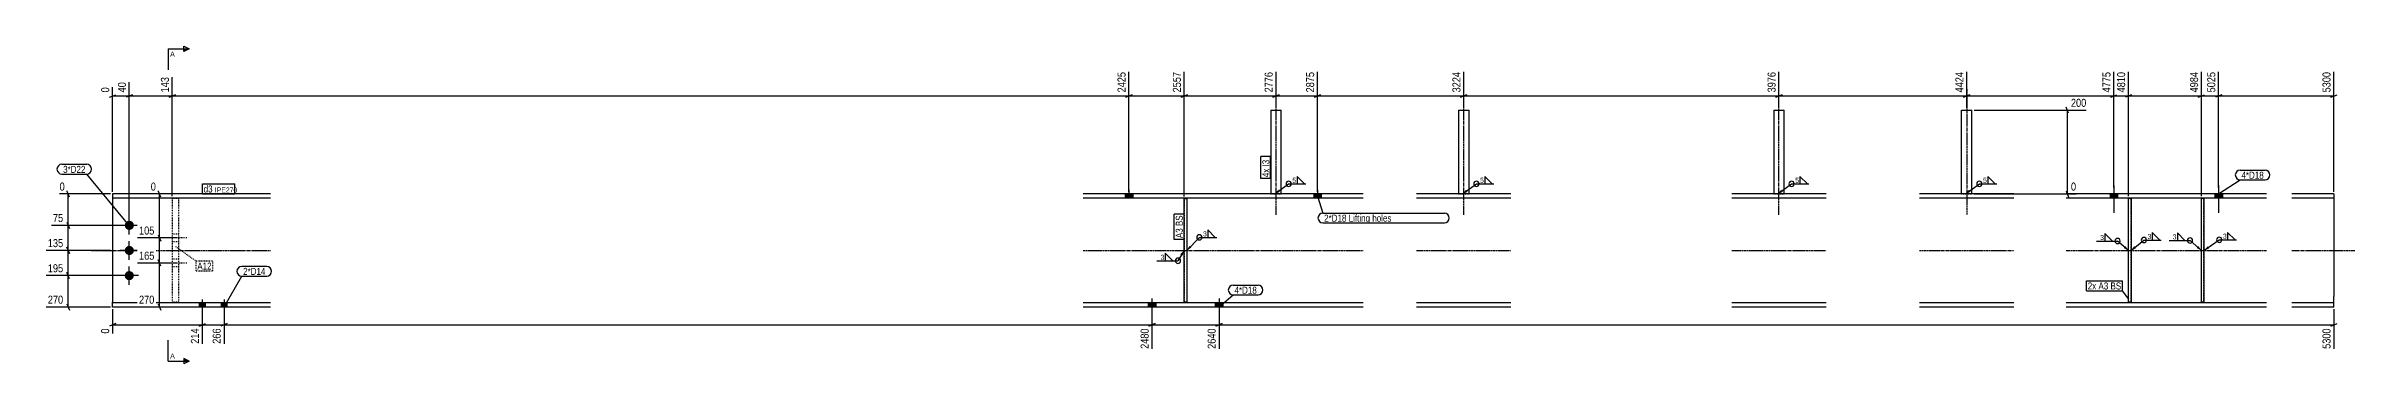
# Model space of a CAD drawing. Header units: millimetres. Extents: x 12 to 34442, y 10 to 1878.
# Drawn here: x 12 to 5520, y 12 to 771 of the extents above; entities that cross this region are included whole.
import ezdxf

# ---------------------------------------------------------------- set-up
doc = ezdxf.new("R2010")
doc.units = ezdxf.units.MM
doc.linetypes.add('DXK_LINE_DOT2', pattern=[3.9198, 1.9599, -1.9599])
doc.linetypes.add('DXK_LINE_DOT3', pattern=[5.9187, 2.979, -0.9799, 0.9799, -0.9799])
for name, color, linetype in [('MÅLSÆTNING', 7, 'Continuous'), ('STÅL', 7, 'Continuous'), ('TEKST', 7, 'Continuous')]:
    doc.layers.add(name, color=color, linetype=linetype)
doc.styles.add('Arial', font='ARIAL.TTF', dxfattribs={"height": 0.2})
doc.styles.add('Arial Narrow', font='ARIALN.TTF', dxfattribs={"height": 0.2})

msp = doc.modelspace()

# ---------------------------------------------------------------- hatches: boundary and pattern name
at = {"layer": 'STÅL', "linetype": 'Continuous'}
for points in [[(2586, 407.5), (2604, 407.5), (2604, 417.7), (2586, 417.7)], [(3036, 407.5), (3054, 407.5), (3054, 417.7), (3036, 417.7)], [(4936, 407.5), (4954, 407.5), (4954, 417.7), (4936, 417.7)], [(4936, 407.5), (4954, 407.5), (4954, 417.7), (4936, 417.7)], [(5186, 407.5), (5204, 407.5), (5204, 417.7), (5186, 417.7)], [(5186, 407.5), (5204, 407.5), (5204, 417.7), (5186, 417.7)], [(199, 342.7, -1), (221, 342.7, -1)], [(199, 282.7, -1), (221, 282.7, -1)], [(199, 222.7, -1), (221, 222.7, -1)], [(377, 147.7), (391, 147.7), (391, 157.9), (377, 157.9)], [(429, 147.7), (443, 147.7), (443, 157.9), (429, 157.9)], [(2659, 157.9), (2641, 157.9), (2641, 147.7), (2659, 147.7)], [(2659, 157.9), (2641, 157.9), (2641, 147.7), (2659, 147.7)], [(2819, 157.9), (2801, 157.9), (2801, 147.7), (2819, 147.7)], [(2819, 157.9), (2801, 157.9), (2801, 147.7), (2819, 147.7)]]:
    msp.add_hatch(color=96, dxfattribs=at).paths.add_polyline_path(points)
at = {"layer": 'TEKST', "linetype": 'Continuous'}
for points in [[(2954.9, 422.5), (2943, 417.7), (2951.2, 427.6)], [(3402.9, 422.5), (3391, 417.7), (3399.2, 427.6)], [(4154.9, 422.5), (4143, 417.7), (4151.2, 427.6)], [(4602.9, 422.5), (4591, 417.7), (4599.2, 427.6)], [(2717.8, 273.7), (2727, 282.7), (2723.1, 270.4)], [(4972.6, 293.2), (4980, 282.7), (4968.5, 288.5)], [(5146.7, 293.3), (5154, 282.7), (5142.6, 288.6)], [(5172, 287.3), (5160, 282.7), (5168.5, 292.4)]]:
    msp.add_hatch(color=3, dxfattribs=at).paths.add_polyline_path(points)

# ---------------------------------------------------------------- linework, layer by layer
at = {"layer": 'MÅLSÆTNING', "color": 7, "linetype": 'Continuous'}
for p, q in [((170, 422.7), (170, 672.3)), ((210, 347.7), (210, 684.5)), ((210, 347.7), (210, 684.5)), ((312.5, 412.5), (312.5, 696.7)), ((312.5, 412.5), (312.5, 696.7)), ((2595, 422.7), (2595, 708.9)), ((2727, 411.5), (2727, 708.9)), ((2727, 411.5), (2727, 708.9)), ((2946, 622.7), (2946, 708.9)), ((2946, 622.7), (2946, 708.9)), ((3045, 422.7), (3045, 708.9)), ((3045, 422.7), (3045, 708.9)), ((3394, 622.7), (3394, 708.9)), ((3394, 622.7), (3394, 708.9)), ((4146, 622.7), (4146, 708.9)), ((4146, 622.7), (4146, 708.9)), ((4594, 622.7), (4594, 708.9)), ((4945, 432.7), (4945, 708.9)), ((4980, 412.5), (4980, 708.9)), ((4980, 412.5), (4980, 708.9)), ((5154, 412.5), (5154, 708.9)), ((5195, 432.7), (5195, 708.9)), ((5470, 422.7), (5470, 708.9)), ((162.5, 648.6), (177.5, 654.6)), ((170, 651.6), (210, 651.6)), ((217.5, 654.6), (202.5, 648.6)), ((217.5, 654.6), (202.5, 648.6)), ((210, 651.6), (312.5, 651.6)), ((320, 654.6), (305, 648.6)), ((305, 648.6), (320, 654.6)), ((312.5, 651.6), (2595, 651.6)), ((2587.5, 648.6), (2602.5, 654.6)), ((2734.5, 654.6), (2719.5, 648.6)), ((2719.5, 648.6), (2734.5, 654.6)), ((2727, 651.6), (2946, 651.6)), ((2953.5, 654.6), (2938.5, 648.6)), ((2938.5, 648.6), (2953.5, 654.6)), ((2946, 651.6), (3045, 651.6)), ((3052.5, 654.6), (3037.5, 648.6)), ((3037.5, 648.6), (3052.5, 654.6)), ((3045, 651.6), (3394, 651.6)), ((3401.5, 654.6), (3386.5, 648.6)), ((3386.5, 648.6), (3401.5, 654.6)), ((3394, 651.6), (4146, 651.6)), ((4153.5, 654.6), (4138.5, 648.6)), ((4138.5, 648.6), (4153.5, 654.6)), ((4146, 651.6), (4594, 651.6)), ((4586.5, 648.6), (4601.5, 654.6)), ((4611.5, 617.7), (4879.3, 617.7)), ((4837.2, 610.2), (4831.2, 625.2)), ((4834.2, 417.7), (4834.2, 617.7)), ((4937.5, 648.6), (4952.5, 654.6)), ((4987.5, 654.6), (4972.5, 648.6)), ((4987.5, 654.6), (4972.5, 648.6)), ((4980, 651.6), (5154, 651.6)), ((5146.5, 648.6), (5161.5, 654.6)), ((5202.5, 654.6), (5187.5, 648.6)), ((5462.5, 648.6), (5477.5, 654.6)), ((165, 417.7), (43.7, 417.7)), ((67.3, 410.2), (61.3, 425.2)), ((64.3, 342.7), (64.3, 417.7)), ((340.3, 417.7), (261.2, 417.7)), ((284.9, 410.2), (278.9, 425.2)), ((281.9, 312.7), (281.9, 417.7)), ((4611.5, 417.7), (4854.9, 417.7)), ((4831.2, 425.2), (4837.2, 410.2)), ((205, 342.7), (24.2, 342.7)), ((205, 342.7), (24.2, 342.7)), ((61.3, 350.2), (67.3, 335.2)), ((61.3, 350.2), (67.3, 335.2)), ((64.3, 282.7), (64.3, 342.7)), ((165, 282.7), (12, 282.7)), ((165, 282.7), (12, 282.7)), ((67.3, 275.2), (61.3, 290.2)), ((61.3, 290.2), (67.3, 275.2)), ((64.3, 222.7), (64.3, 282.7)), ((322.5, 312.7), (229.5, 312.7)), ((322.5, 312.7), (229.5, 312.7)), ((278.9, 320.2), (284.9, 305.2)), ((278.9, 320.2), (284.9, 305.2)), ((281.9, 252.7), (281.9, 312.7)), ((205, 222.7), (12, 222.7)), ((205, 222.7), (12, 222.7)), ((67.3, 215.2), (61.3, 230.2)), ((67.3, 215.2), (61.3, 230.2)), ((64.3, 147.7), (64.3, 222.7)), ((322.5, 252.7), (229.5, 252.7)), ((322.5, 252.7), (229.5, 252.7)), ((284.9, 245.2), (278.9, 260.2)), ((284.9, 245.2), (278.9, 260.2)), ((281.9, 147.7), (281.9, 252.7)), ((165, 147.7), (12, 147.7)), ((61.3, 155.2), (67.3, 140.2)), ((170, 142.7), (170, 84.3)), ((334.1, 147.7), (229.5, 147.7)), ((278.9, 155.2), (284.9, 140.2)), ((384, 132.7), (384, 60)), ((436, 132.7), (436, 60)), ((436, 132.7), (436, 60)), ((2650, 132.7), (2650, 47.8)), ((2650, 132.7), (2650, 47.8)), ((2810, 132.7), (2810, 47.8)), ((2810, 132.7), (2810, 47.8)), ((5470, 142.7), (5470, 47.8)), ((177.5, 108), (162.5, 102)), ((376.5, 102), (391.5, 108)), ((384, 105), (436, 105)), ((443.5, 108), (428.5, 102)), ((443.5, 108), (428.5, 102)), ((436, 105), (2650, 105)), ((2657.5, 108), (2642.5, 102)), ((2642.5, 102), (2657.5, 108)), ((2650, 105), (2810, 105)), ((2817.5, 108), (2802.5, 102)), ((2802.5, 102), (2817.5, 108)), ((2810, 105), (5470, 105)), ((5462.5, 102), (5477.5, 108))]:
    msp.add_line(p, q, dxfattribs=at)
at = {"layer": 'STÅL', "color": 7, "linetype": 'DXK_LINE_DOT3'}
for p, q in [((2946, 367.7), (2946, 667.7)), ((3394, 367.7), (3394, 667.7)), ((4146, 367.7), (4146, 667.7)), ((4594, 667.7), (4594, 367.7)), ((120, 282.7), (547, 282.7)), ((2486, 282.7), (3153.6, 282.7)), ((3281.5, 282.7), (3506.5, 282.7)), ((4033.5, 282.7), (4258.5, 282.7)), ((4481.5, 282.7), (4706.5, 282.7)), ((4831.1, 282.7), (5308.9, 282.7)), ((5370, 282.7), (5520, 282.7))]:
    msp.add_line(p, q, dxfattribs=at)
at = {"layer": 'STÅL', "color": 2, "linetype": 'Continuous'}
for p, q in [((2933.5, 617.7), (2933.5, 417.7)), ((2933.5, 617.7), (2958.5, 617.7)), ((2958.5, 417.7), (2958.5, 617.7)), ((3381.5, 617.7), (3381.5, 417.7)), ((3381.5, 617.7), (3406.5, 617.7)), ((3406.5, 417.7), (3406.5, 617.7)), ((4133.5, 617.7), (4133.5, 417.7)), ((4133.5, 617.7), (4158.5, 617.7)), ((4158.5, 417.7), (4158.5, 617.7)), ((4581.5, 417.7), (4581.5, 617.7)), ((4581.5, 617.7), (4606.5, 617.7)), ((4606.5, 417.7), (4606.5, 617.7)), ((170, 417.7), (170, 167.1)), ((547, 417.7), (170, 417.7)), ((547, 407.5), (170, 407.5)), ((3153.6, 417.7), (2486, 417.7)), ((3153.6, 407.5), (2486, 407.5)), ((2727, 406.5), (2733, 406.5)), ((2727, 158.9), (2727, 406.5)), ((2733, 406.5), (2733, 158.9)), ((3506.5, 417.7), (3281.5, 417.7)), ((3506.5, 407.5), (3281.5, 407.5)), ((4258.5, 417.7), (4033.5, 417.7)), ((4258.5, 407.5), (4033.5, 407.5)), ((4706.5, 417.7), (4481.5, 417.7)), ((4706.5, 407.5), (4481.5, 407.5)), ((5308.9, 417.7), (4831.1, 417.7)), ((5308.9, 407.5), (4831.1, 407.5)), ((4986, 406.5), (4980, 406.5)), ((4980, 158.9), (4980, 406.5)), ((4986, 406.5), (4986, 158.9)), ((5160, 406.5), (5154, 406.5)), ((5154, 158.9), (5154, 406.5)), ((5160, 406.5), (5160, 158.9)), ((5470, 417.7), (5370, 417.7)), ((5470, 407.5), (5370, 407.5)), ((5470, 417.7), (5470, 392.5)), ((5470, 392.5), (5470, 172.9)), ((170, 167.1), (170, 157.9)), ((5470, 157.9), (5470, 172.9)), ((170, 147.7), (170, 157.9)), ((547, 157.9), (170, 157.9)), ((547, 147.7), (170, 147.7)), ((3153.6, 157.9), (2486, 157.9)), ((3153.6, 147.7), (2486, 147.7)), ((2733, 158.9), (2727, 158.9)), ((3506.5, 157.9), (3281.5, 157.9)), ((3506.5, 147.7), (3281.5, 147.7)), ((4258.5, 157.9), (4033.5, 157.9)), ((4258.5, 147.7), (4033.5, 147.7)), ((4706.5, 157.9), (4481.5, 157.9)), ((4706.5, 147.7), (4481.5, 147.7)), ((5308.9, 157.9), (4831.1, 157.9)), ((5308.9, 147.7), (4831.1, 147.7)), ((4986, 158.9), (4980, 158.9)), ((5160, 158.9), (5154, 158.9)), ((5470, 157.9), (5370, 157.9)), ((5470, 147.7), (5370, 147.7)), ((5470, 147.7), (5470, 157.9))]:
    msp.add_line(p, q, dxfattribs=at)
at = {"layer": 'STÅL', "color": 7, "linetype": 'DXK_LINE_DOT2'}
for p, q in [((327.5, 406.5), (312.5, 406.5)), ((312.5, 406.5), (312.5, 158.9)), ((327.5, 406.5), (327.5, 158.9)), ((2733, 406.5), (2727, 406.5)), ((2727, 406.5), (2727, 158.9)), ((2733, 406.5), (2733, 158.9)), ((2933.5, 417.7), (2958.5, 417.7)), ((3381.5, 417.7), (3406.5, 417.7)), ((4133.5, 417.7), (4158.5, 417.7)), ((4581.5, 417.7), (4606.5, 417.7)), ((4980, 158.9), (4980, 406.5)), ((4980, 406.5), (4986, 406.5)), ((4986, 158.9), (4986, 406.5)), ((5154, 158.9), (5154, 406.5)), ((5154, 406.5), (5160, 406.5)), ((5160, 158.9), (5160, 406.5)), ((5470, 157.9), (5470, 167.1)), ((170, 157.9), (170, 159)), ((170, 147.7), (170, 157.9)), ((327.5, 158.9), (312.5, 158.9)), ((2733, 158.9), (2727, 158.9)), ((4980, 158.9), (4986, 158.9)), ((5154, 158.9), (5160, 158.9))]:
    msp.add_line(p, q, dxfattribs=at)
at = {"layer": 'STÅL', "color": 96, "linetype": 'Continuous'}
for p, q in [((2586, 417.7), (2586, 407.5)), ((2595, 427.7), (2595, 407.5)), ((2604, 417.7), (2604, 407.5)), ((3036, 417.7), (3036, 407.5)), ((3045, 427.7), (3045, 407.5)), ((3054, 417.7), (3054, 407.5)), ((4936, 417.7), (4936, 407.5)), ((4936, 417.7), (4936, 407.5)), ((4945, 437.7), (4945, 372.7)), ((4945, 437.7), (4945, 372.7)), ((4954, 417.7), (4954, 407.5)), ((4954, 417.7), (4954, 407.5)), ((5186, 417.7), (5186, 407.5)), ((5186, 417.7), (5186, 407.5)), ((5195, 437.7), (5195, 372.7)), ((5195, 437.7), (5195, 372.7)), ((5204, 417.7), (5204, 407.5)), ((5204, 417.7), (5204, 407.5)), ((232, 342.7), (188, 342.7)), ((210, 320.7), (210, 364.7)), ((232, 282.7), (188, 282.7)), ((210, 260.7), (210, 304.7)), ((232, 222.7), (188, 222.7)), ((210, 200.7), (210, 244.7)), ((384, 165.9), (384, 117.9)), ((436, 165.9), (436, 117.9)), ((2650, 167.9), (2650, 102.9)), ((2650, 167.9), (2650, 102.9)), ((2810, 167.9), (2810, 102.9)), ((2810, 167.9), (2810, 102.9)), ((377, 157.9), (377, 147.7)), ((391, 157.9), (391, 147.7)), ((429, 157.9), (429, 147.7)), ((443, 157.9), (443, 147.7)), ((2641, 157.9), (2641, 147.7)), ((2641, 157.9), (2641, 147.7)), ((2659, 157.9), (2659, 147.7)), ((2659, 157.9), (2659, 147.7)), ((2801, 157.9), (2801, 147.7)), ((2801, 157.9), (2801, 147.7)), ((2819, 157.9), (2819, 147.7)), ((2819, 157.9), (2819, 147.7))]:
    msp.add_line(p, q, dxfattribs=at)
at = {"layer": 'STÅL', "color": 96, "linetype": 'DXK_LINE_DOT2'}
for p, q in [((347.5, 312.7), (277.5, 312.7)), ((327.5, 321.7), (312.5, 321.7)), ((327.5, 303.7), (312.5, 303.7)), ((347.5, 252.7), (277.5, 252.7)), ((327.5, 261.7), (312.5, 261.7)), ((327.5, 243.7), (312.5, 243.7))]:
    msp.add_line(p, q, dxfattribs=at)
at = {"layer": 'TEKST', "color": 3, "linetype": 'Continuous'}
for p, q in [((2727, 282.7), (2712, 258.2)), ((4980, 282.7), (4953.9, 305.3)), ((5154, 282.7), (5126.8, 306.7))]:
    msp.add_line(p, q, dxfattribs=at)
for centre in [(4953.9, 305.3), (5126.8, 306.7), (2712, 258.2)]:
    msp.add_arc(centre, 6.25, 270, 90, dxfattribs=at)

# ---------------------------------------------------------------- wipeouts: each hides what was drawn before it
at = {"color": 0, "linetype": 'Continuous'}
for points in [[(318.6, 745.5), (318.6, 758), (307.5, 758), (307.5, 745.5)], [(318.6, 24.5), (318.6, 37), (307.5, 37), (307.5, 24.5)]]:
    msp.add_wipeout(points, dxfattribs=at).dxf.layer = 'TEKST'
at = {"color": 0}
for points in [[(5302.8, 454.1), (5302.8, 471.6), (5249.5, 471.6), (5249.5, 454.1)], [(3114.1, 351.5), (3114.1, 369), (3060.8, 369), (3060.8, 351.5)], [(2780.6, 315.5), (2780.6, 330), (2770.9, 330), (2770.9, 315.5)], [(534.8, 224.4), (534.8, 241.9), (481.5, 241.9), (481.5, 224.4)], [(4903.1, 189.6), (4903.1, 207.1), (4882.8, 207.1), (4882.8, 189.6)]]:
    msp.add_wipeout(points, dxfattribs=at).dxf.layer = 'TEKST'

# ---------------------------------------------------------------- next in the draw order: hatches: boundary and pattern name
at = {"layer": 'TEKST', "linetype": 'Continuous'}
for points in [[(340, 758), (340, 764.3), (352.5, 764.3)], [(340, 18.3), (340, 24.5), (352.5, 18.3)]]:
    msp.add_hatch(color=30, dxfattribs=at).paths.add_polyline_path(points)

# ---------------------------------------------------------------- next in the draw order: linework, layer by layer
at = {"layer": 'TEKST', "color": 7, "linetype": 'Continuous'}
for p, q in [((302.5, 764.3), (352.5, 764.3)), ((302.5, 18.3), (302.5, 68.3)), ((302.5, 18.3), (352.5, 18.3))]:
    msp.add_line(p, q, dxfattribs=at)
at = {"layer": 'TEKST', "color": 30, "linetype": 'Continuous'}
for p, q in [((340, 758), (340, 770.5)), ((340, 770.5), (352.5, 764.3)), ((352.5, 764.3), (340, 758)), ((352.5, 18.3), (340, 24.5)), ((340, 24.5), (340, 12)), ((352.5, 18.3), (340, 12))]:
    msp.add_line(p, q, dxfattribs=at)
at = {"layer": 'TEKST', "color": 3, "linetype": 'Continuous'}
for p, q in [((2801, 314), (2783.1, 331.8)), ((2783.1, 331.8), (2783.1, 314)), ((2763.2, 314), (2804.6, 314)), ((2783.1, 314), (2801, 314))]:
    msp.add_line(p, q, dxfattribs=at)
for start, end in [(90, 270), (270, 90)]:
    msp.add_arc((2763.2, 314), 6.25, start, end, dxfattribs=at)

# ---------------------------------------------------------------- next in the draw order: texts
at = {"layer": 'TEKST', "color": 3, "linetype": 'Continuous', "style": 'Arial'}
for p in [(307.5, 745.5), (307.5, 24.5)]:
    msp.add_text('A', height=11.9, dxfattribs=at).set_placement(p)
at = {"layer": 'TEKST', "color": 3, "style": 'Arial Narrow'}
msp.add_text('3', height=11.9, dxfattribs=at).set_placement((2771.9, 316.5))

# ---------------------------------------------------------------- next in the draw order: wipeouts: each hides what was drawn before it
at = {"color": 0, "linetype": 'Continuous'}
for points in [[(206, 688.5), (178, 688.5), (178, 656.1), (206, 656.1)], [(308.5, 700.7), (280.5, 700.7), (280.5, 656.1), (308.5, 656.1)], [(2591, 712.9), (2563, 712.9), (2563, 656.1), (2591, 656.1)], [(2942, 712.9), (2914, 712.9), (2914, 656.1), (2942, 656.1)], [(3041, 712.9), (3013, 712.9), (3013, 656.1), (3041, 656.1)], [(3390, 712.9), (3362, 712.9), (3362, 656.1), (3390, 656.1)], [(4142, 712.9), (4114, 712.9), (4114, 656.1), (4142, 656.1)], [(4590, 712.9), (4562, 712.9), (4562, 656.1), (4590, 656.1)], [(5150, 712.9), (5122, 712.9), (5122, 656.1), (5150, 656.1)], [(59.8, 421.7), (59.8, 449.7), (39.7, 449.7), (39.7, 421.7)], [(277.4, 421.7), (277.4, 449.7), (257.2, 449.7), (257.2, 421.7)], [(4858.9, 421.7), (4858.9, 449.7), (4838.7, 449.7), (4838.7, 421.7)], [(56.2, 346.7), (56.2, 374.7), (23.8, 374.7), (23.8, 346.7)], [(273.7, 316.7), (273.7, 344.7), (229.2, 344.7), (229.2, 316.7)], [(56.2, 286.7), (56.2, 314.7), (11.6, 314.7), (11.6, 286.7)], [(273.7, 256.7), (273.7, 284.7), (229.2, 284.7), (229.2, 256.7)], [(56.2, 226.7), (56.2, 254.7), (11.6, 254.7), (11.6, 226.7)], [(56.2, 151.7), (56.2, 179.7), (11.6, 179.7), (11.6, 151.7)], [(273.7, 151.7), (273.7, 179.7), (229.2, 179.7), (229.2, 151.7)], [(432, 100.5), (404, 100.5), (404, 56), (432, 56)], [(2646, 100.5), (2618, 100.5), (2618, 43.8), (2646, 43.8)], [(2806, 100.5), (2778, 100.5), (2778, 43.8), (2806, 43.8)], [(5466, 100.5), (5438, 100.5), (5438, 43.8), (5466, 43.8)]]:
    msp.add_wipeout(points, dxfattribs=at).dxf.layer = 'MÅLSÆTNING'
at = {"color": 0}
for points in [[(2993.5, 443.3), (2993.5, 457.8), (2983.9, 457.8), (2983.9, 443.3)], [(3441.5, 443.3), (3441.5, 457.8), (3431.9, 457.8), (3431.9, 443.3)], [(4193.5, 443.3), (4193.5, 457.8), (4183.9, 457.8), (4183.9, 443.3)], [(4641.5, 443.3), (4641.5, 457.8), (4631.9, 457.8), (4631.9, 443.3)], [(5302.8, 454.1), (5302.8, 471.6), (5249.5, 471.6), (5249.5, 454.1)], [(408.7, 421.2), (408.7, 438.7), (387.4, 438.7), (387.4, 421.2)], [(2723.5, 335.7), (2706, 335.7), (2706, 312.2), (2723.5, 312.2)], [(3114.1, 351.5), (3114.1, 369), (3060.8, 369), (3060.8, 351.5)], [(4921.1, 306.8), (4921.1, 321.3), (4911.5, 321.3), (4911.5, 306.8)], [(5034.1, 309.1), (5034.1, 323.6), (5024.4, 323.6), (5024.4, 309.1)], [(5213.8, 309.7), (5213.8, 324.2), (5204.2, 324.2), (5204.2, 309.7)], [(406.3, 237.1), (406.3, 254.6), (372.2, 254.6), (372.2, 237.1)], [(534.8, 224.4), (534.8, 241.9), (481.5, 241.9), (481.5, 224.4)], [(2679.2, 259.7), (2679.2, 274.2), (2669.6, 274.2), (2669.6, 259.7)], [(2900.2, 179.5), (2900.2, 197), (2846.9, 197), (2846.9, 179.5)], [(4903.1, 189.6), (4903.1, 207.1), (4882.8, 207.1), (4882.8, 189.6)]]:
    msp.add_wipeout(points, dxfattribs=at).dxf.layer = 'TEKST'

# ---------------------------------------------------------------- next in the draw order: hatches: boundary and pattern name
at = {"layer": 'TEKST', "linetype": 'Continuous'}
msp.add_hatch(color=3, dxfattribs=at).paths.add_polyline_path([(4997.7, 288.1), (4986, 282.7), (4993.7, 293)])

# ---------------------------------------------------------------- next in the draw order: linework, layer by layer
at = {"layer": 'MÅLSÆTNING', "color": 7, "linetype": 'Continuous'}
for p, q in [((2595, 422.7), (2595, 708.9)), ((4594, 622.7), (4594, 708.9)), ((5154, 412.5), (5154, 708.9)), ((2602.5, 654.6), (2587.5, 648.6)), ((2595, 651.6), (2727, 651.6)), ((4601.5, 654.6), (4586.5, 648.6)), ((4594, 651.6), (4945, 651.6)), ((5146.5, 648.6), (5161.5, 654.6)), ((5154, 651.6), (5195, 651.6)), ((384, 132.7), (384, 60)), ((170, 105), (384, 105)), ((376.5, 102), (391.5, 108))]:
    msp.add_line(p, q, dxfattribs=at)
at = {"layer": 'TEKST', "color": 7, "linetype": 'Continuous'}
for p, q in [((302.5, 764.3), (302.5, 714.3)), ((5195, 417.6), (5246.5, 451.1)), ((5246.5, 474.6), (5305.8, 474.6)), ((5246.5, 451.1), (5305.8, 451.1)), ((3045, 412.6), (3057.8, 372)), ((436, 147.8), (478.5, 221.4)), ((478.5, 244.9), (537.8, 244.9)), ((478.5, 221.4), (537.8, 221.4)), ((4879.8, 186.6), (4879.8, 210.1))]:
    msp.add_line(p, q, dxfattribs=at)
at = {"layer": 'TEKST', "color": 3, "linetype": 'Continuous'}
for p, q in [((2943, 417.7), (2976.1, 441.8)), ((2976.1, 441.8), (3017.5, 441.8)), ((3013.9, 441.8), (2996.1, 459.7)), ((2996.1, 459.7), (2996.1, 441.8)), ((2996.1, 441.8), (3013.9, 441.8)), ((3391, 417.7), (3424.1, 441.8)), ((3424.1, 441.8), (3465.5, 441.8)), ((3461.9, 441.8), (3444.1, 459.7)), ((3444.1, 459.7), (3444.1, 441.8)), ((3444.1, 441.8), (3461.9, 441.8)), ((4143, 417.7), (4176.1, 441.8)), ((4176.1, 441.8), (4217.5, 441.8)), ((4213.9, 441.8), (4196.1, 459.7)), ((4196.1, 459.7), (4196.1, 441.8)), ((4196.1, 441.8), (4213.9, 441.8)), ((4591, 417.7), (4624.1, 441.8)), ((4624.1, 441.8), (4665.5, 441.8)), ((4661.9, 441.8), (4644.1, 459.7)), ((4644.1, 459.7), (4644.1, 441.8)), ((4644.1, 441.8), (4661.9, 441.8)), ((2699.6, 258.2), (2681.8, 276)), ((2681.8, 276), (2681.8, 258.2)), ((4903.8, 305.3), (4953.9, 305.3)), ((4941.6, 305.3), (4923.7, 323.1)), ((4923.7, 323.1), (4923.7, 305.3)), ((4923.7, 305.3), (4941.6, 305.3)), ((4986, 282.7), (5016.7, 307.6)), ((5016.7, 307.6), (5058.1, 307.6)), ((5054.5, 307.6), (5036.6, 325.4)), ((5036.6, 325.4), (5036.6, 307.6)), ((5036.6, 307.6), (5054.5, 307.6)), ((5160, 282.7), (5196.4, 308.2)), ((5196.4, 308.2), (5237.8, 308.2)), ((5234.2, 308.2), (5216.4, 326)), ((5216.4, 326), (5216.4, 308.2)), ((5216.4, 308.2), (5234.2, 308.2)), ((2661.8, 258.2), (2712, 258.2)), ((2681.8, 258.2), (2699.6, 258.2))]:
    msp.add_line(p, q, dxfattribs=at)
for centre, start, end in [((2976.1, 441.8), 90, 270), ((2976.1, 441.8), 270, 90), ((3424.1, 441.8), 90, 270), ((3424.1, 441.8), 270, 90), ((4176.1, 441.8), 90, 270), ((4176.1, 441.8), 270, 90), ((4624.1, 441.8), 90, 270), ((4624.1, 441.8), 270, 90), ((4953.9, 305.3), 90, 270), ((5016.7, 307.6), 90, 270), ((5016.7, 307.6), 270, 90), ((5196.4, 308.2), 90, 270), ((5196.4, 308.2), 270, 90), ((2712, 258.2), 90, 270)]:
    msp.add_arc(centre, 6.25, start, end, dxfattribs=at)
at = {"layer": 'TEKST', "color": 7, "linetype": 'Continuous'}
for centre, start, end in [((5246.5, 462.9), 90, 270), ((5305.8, 462.9), 270, 90), ((3057.8, 360.2), 90, 270), ((478.5, 233.1), 90, 270), ((537.8, 233.1), 270, 90)]:
    msp.add_arc(centre, 11.7, start, end, dxfattribs=at)

# ---------------------------------------------------------------- next in the draw order: texts
at = {"layer": 'MÅLSÆTNING', "color": 3, "linetype": 'Continuous', "style": 'Arial Narrow'}
for s, p in [('143', (304.5, 660.1)), ('2425', (2587, 660.1)), ('2776', (2938, 660.1)), ('2875', (3037, 660.1)), ('3224', (3386, 660.1)), ('3976', (4138, 660.1)), ('4424', (4586, 660.1)), ('4984', (5146, 660.1)), ('266', (428, 60)), ('2480', (2642, 47.8)), ('2640', (2802, 47.8)), ('5300', (5462, 47.8))]:
    msp.add_text(s, height=19.09, rotation=90.0002, dxfattribs=at).set_placement(p)
for s, height, p in [('0', 19.1, (43.7, 425.7)), ('0', 19.1, (261.2, 425.7)), ('0', 19.1, (4842.7, 425.7)), ('75', 19.09, (27.8, 350.7)), ('105', 19.09, (233.2, 320.7)), ('135', 19.09, (15.6, 290.7)), ('165', 19.09, (233.2, 260.7)), ('195', 19.09, (15.6, 230.7)), ('270', 19.09, (15.6, 155.7)), ('270', 19.09, (233.2, 155.7))]:
    msp.add_text(s, height=height, dxfattribs=at).set_placement(p)
at = {"layer": 'TEKST', "color": 3, "style": 'Arial Narrow'}
for s, height, p in [('5', 11.9, (2984.9, 444.3)), ('5', 11.9, (3432.9, 444.3)), ('5', 11.9, (4184.9, 444.3)), ('5', 11.9, (4632.9, 444.3)), ('4*D18', 16.7, (5249.5, 454.1)), ('3', 11.9, (4912.5, 307.8)), ('3', 11.9, (5025.4, 310.1)), ('3', 11.9, (5205.2, 310.7)), ('2*D14', 16.7, (481.5, 224.4)), ('3', 11.9, (2670.6, 260.7))]:
    msp.add_text(s, height=height, dxfattribs=at).set_placement(p)

# ---------------------------------------------------------------- next in the draw order: wipeouts: each hides what was drawn before it
at = {"color": 0, "linetype": 'Continuous'}
msp.add_wipeout([(166, 676.3), (138, 676.3), (138, 656.1), (166, 656.1)], dxfattribs=at).dxf.layer = 'MÅLSÆTNING'
at = {"color": 0}
for points in [[(408.7, 421.2), (408.7, 438.7), (387.4, 438.7), (387.4, 421.2)], [(2723.5, 335.7), (2706, 335.7), (2706, 312.2), (2723.5, 312.2)], [(3344.6, 351.5), (3344.6, 369), (3119.3, 369), (3119.3, 351.5)], [(406.3, 237.1), (406.3, 254.6), (372.2, 254.6), (372.2, 237.1)], [(2900.2, 179.5), (2900.2, 197), (2846.9, 197), (2846.9, 179.5)], [(4931.8, 189.6), (4931.8, 207.1), (4908.3, 207.1), (4908.3, 189.6)]]:
    msp.add_wipeout(points, dxfattribs=at).dxf.layer = 'TEKST'

# ---------------------------------------------------------------- next in the draw order: hatches: boundary and pattern name
at = {"layer": 'TEKST', "linetype": 'Continuous'}
msp.add_hatch(color=3, dxfattribs=at).paths.add_polyline_path([(2743.9, 289.5), (2733, 282.7), (2739.4, 293.8)])

# ---------------------------------------------------------------- next in the draw order: linework, layer by layer
at = {"layer": 'TEKST', "color": 7, "linetype": 'Continuous'}
for p, q in [((384.4, 418.2), (384.4, 441.7)), ((2726.5, 309.2), (2703, 309.2)), ((2810, 147.8), (2843.9, 176.5)), ((2843.9, 200), (2903.2, 200)), ((2843.9, 176.5), (2903.2, 176.5))]:
    msp.add_line(p, q, dxfattribs=at)
at = {"layer": 'TEKST', "color": 7, "linetype": 'DXK_LINE_DOT2'}
for p, q in [((320.5, 292.4), (369.2, 257.6)), ((369.2, 257.6), (409.3, 257.6)), ((369.2, 234.1), (369.2, 257.6)), ((369.2, 234.1), (409.3, 234.1)), ((409.3, 234.1), (409.3, 257.6))]:
    msp.add_line(p, q, dxfattribs=at)
at = {"layer": 'TEKST', "color": 7, "linetype": 'Continuous'}
for centre, start, end in [((2843.9, 188.2), 90, 270), ((2903.2, 188.2), 270, 90)]:
    msp.add_arc(centre, 11.7, start, end, dxfattribs=at)

# ---------------------------------------------------------------- next in the draw order: texts
at = {"layer": 'MÅLSÆTNING', "color": 3, "linetype": 'Continuous', "style": 'Arial Narrow'}
for s, height, p in [('0', 19.1, (162, 660.1)), ('40', 19.09, (202, 660.1))]:
    msp.add_text(s, height=height, rotation=90.0002, dxfattribs=at).set_placement(p)
at = {"layer": 'TEKST', "color": 3, "style": 'Arial Narrow'}
for s, p in [('A12', (372.2, 237.1)), ('4*D18', (2846.9, 179.5))]:
    msp.add_text(s, height=16.7, dxfattribs=at).set_placement(p)

# ---------------------------------------------------------------- next in the draw order: wipeouts: each hides what was drawn before it
at = {"color": 0, "linetype": 'Continuous'}
for points in [[(2723, 712.9), (2695, 712.9), (2695, 656.1), (2723, 656.1)], [(4941, 712.9), (4913, 712.9), (4913, 656.1), (4941, 656.1)], [(5191, 712.9), (5163, 712.9), (5163, 656.1), (5191, 656.1)], [(4883.3, 621.7), (4883.3, 649.7), (4838.7, 649.7), (4838.7, 621.7)], [(166, 100.5), (138, 100.5), (138, 80.3), (166, 80.3)], [(380, 100.5), (352, 100.5), (352, 56), (380, 56)]]:
    msp.add_wipeout(points, dxfattribs=at).dxf.layer = 'MÅLSÆTNING'
at = {"color": 0}
for points in [[(105.4, 468), (105.4, 485.5), (52.1, 485.5), (52.1, 468)], [(2930, 477.9), (2912.5, 477.9), (2912.5, 457.7), (2930, 457.7)], [(458.9, 421.2), (458.9, 433.7), (414, 433.7), (414, 421.2)], [(2723.5, 366.5), (2706, 366.5), (2706, 340.9), (2723.5, 340.9)], [(3344.6, 351.5), (3344.6, 369), (3119.3, 369), (3119.3, 351.5)], [(5094.1, 308.2), (5094.1, 322.7), (5084.5, 322.7), (5084.5, 308.2)], [(4931.8, 189.6), (4931.8, 207.1), (4908.3, 207.1), (4908.3, 189.6)]]:
    msp.add_wipeout(points, dxfattribs=at).dxf.layer = 'TEKST'

# ---------------------------------------------------------------- next in the draw order: linework, layer by layer
at = {"layer": 'MÅLSÆTNING', "color": 7, "linetype": 'Continuous'}
for p, q in [((4945, 432.7), (4945, 708.9)), ((5195, 432.7), (5195, 708.9)), ((4937.5, 648.6), (4952.5, 654.6)), ((4945, 651.6), (4980, 651.6)), ((5202.5, 654.6), (5187.5, 648.6)), ((5195, 651.6), (5470, 651.6))]:
    msp.add_line(p, q, dxfattribs=at)
at = {"layer": 'TEKST', "color": 7, "linetype": 'Continuous'}
for p, q in [((3057.8, 372), (3347.6, 372)), ((3057.8, 348.5), (3347.6, 348.5))]:
    msp.add_line(p, q, dxfattribs=at)
at = {"layer": 'TEKST', "color": 3, "linetype": 'Continuous'}
for p, q in [((5076.7, 306.7), (5126.8, 306.7)), ((5114.5, 306.7), (5096.6, 324.6)), ((5096.6, 324.6), (5096.6, 306.7)), ((5096.6, 306.7), (5114.5, 306.7))]:
    msp.add_line(p, q, dxfattribs=at)
at = {"layer": 'TEKST', "color": 7, "linetype": 'Continuous'}
msp.add_arc((3347.6, 360.2), 11.8, 270, 90, dxfattribs=at)
at = {"layer": 'TEKST', "color": 3, "linetype": 'Continuous'}
msp.add_arc((5126.8, 306.7), 6.25, 90, 270, dxfattribs=at)

# ---------------------------------------------------------------- next in the draw order: texts
at = {"layer": 'MÅLSÆTNING', "color": 3, "linetype": 'Continuous', "style": 'Arial Narrow'}
for s, height, p in [('2557', 19.09, (2719, 660.1)), ('4775', 19.09, (4937, 660.1)), ('5025', 19.09, (5187, 660.1)), ('0', 19.1, (162, 84.3)), ('214', 19.09, (376, 60))]:
    msp.add_text(s, height=height, rotation=90.0002, dxfattribs=at).set_placement(p)
msp.add_text('200', height=19.09, dxfattribs=at).set_placement((4842.7, 625.7))
at = {"layer": 'TEKST', "color": 3, "style": 'Arial Narrow'}
for s, height, p in [('2*D18', 16.7, (3060.8, 351.5)), ('Lifting holes', 16.702, (3119.3, 351.5)), ('3', 11.9, (5085.5, 309.2)), ('2x', 16.7, (4882.8, 189.6))]:
    msp.add_text(s, height=height, dxfattribs=at).set_placement(p)

# ---------------------------------------------------------------- next in the draw order: wipeouts: each hides what was drawn before it
at = {"color": 0}
for points in [[(105.4, 468), (105.4, 485.5), (52.1, 485.5), (52.1, 468)], [(2930, 477.9), (2912.5, 477.9), (2912.5, 457.7), (2930, 457.7)], [(458.9, 421.2), (458.9, 433.7), (414, 433.7), (414, 421.2)], [(2723.5, 366.5), (2706, 366.5), (2706, 340.9), (2723.5, 340.9)], [(4962.6, 189.6), (4962.6, 207.1), (4937, 207.1), (4937, 189.6)]]:
    msp.add_wipeout(points, dxfattribs=at).dxf.layer = 'TEKST'

# ---------------------------------------------------------------- next in the draw order: linework, layer by layer
at = {"layer": 'TEKST', "color": 7, "linetype": 'Continuous'}
for p, q in [((49.1, 488.5), (108.4, 488.5)), ((49.1, 465), (108.4, 465)), ((210, 342.7), (108.4, 465)), ((384.4, 441.7), (461.9, 441.7)), ((461.9, 418.2), (461.9, 441.7)), ((2933, 454.7), (2909.5, 454.7)), ((384.4, 418.2), (461.9, 418.2)), ((2703, 309.2), (2703, 369.5)), ((2726.5, 369.5), (2703, 369.5)), ((2726.5, 309.2), (2726.5, 369.5))]:
    msp.add_line(p, q, dxfattribs=at)
at = {"layer": 'TEKST', "color": 3, "linetype": 'Continuous'}
msp.add_line((2733, 282.7), (2763.2, 314), dxfattribs=at)
at = {"layer": 'TEKST', "color": 7, "linetype": 'Continuous'}
for centre, start, end in [((49.1, 476.8), 90, 270), ((108.4, 476.8), 270, 90)]:
    msp.add_arc(centre, 11.7, start, end, dxfattribs=at)

# ---------------------------------------------------------------- next in the draw order: texts
at = {"layer": 'TEKST', "color": 3, "style": 'Arial Narrow'}
for s, height, p in [('3*D22', 16.7, (52.1, 468)), ('d3', 16.7, (387.4, 421.2)), ('IPE270', 11.93, (414, 421.2))]:
    msp.add_text(s, height=height, dxfattribs=at).set_placement(p)
for s, p in [('BS', (2723.5, 340.9)), ('A3', (2723.5, 312.2))]:
    msp.add_text(s, height=16.7, rotation=90.0002, dxfattribs=at).set_placement(p)

# ---------------------------------------------------------------- next in the draw order: wipeouts: each hides what was drawn before it
at = {"color": 0, "linetype": 'Continuous'}
for points in [[(4976, 712.9), (4948, 712.9), (4948, 656.1), (4976, 656.1)], [(5466, 712.9), (5438, 712.9), (5438, 656.1), (5466, 656.1)]]:
    msp.add_wipeout(points, dxfattribs=at).dxf.layer = 'MÅLSÆTNING'
at = {"color": 0}
for points in [[(2930, 499.2), (2912.5, 499.2), (2912.5, 483.2), (2930, 483.2)], [(4962.6, 189.6), (4962.6, 207.1), (4937, 207.1), (4937, 189.6)]]:
    msp.add_wipeout(points, dxfattribs=at).dxf.layer = 'TEKST'

# ---------------------------------------------------------------- next in the draw order: linework, layer by layer
at = {"layer": 'TEKST', "color": 7, "linetype": 'Continuous'}
for p, q in [((4879.8, 210.1), (4965.6, 210.1)), ((4879.8, 186.6), (4965.6, 186.6)), ((4965.6, 186.6), (4965.6, 210.1)), ((4980.6, 166.6), (4965.6, 186.6))]:
    msp.add_line(p, q, dxfattribs=at)

# ---------------------------------------------------------------- next in the draw order: texts
at = {"layer": 'MÅLSÆTNING', "color": 3, "linetype": 'Continuous', "style": 'Arial Narrow'}
for s, p in [('4810', (4972, 660.1)), ('5300', (5462, 660.1))]:
    msp.add_text(s, height=19.09, rotation=90.0002, dxfattribs=at).set_placement(p)
at = {"layer": 'TEKST', "color": 3, "style": 'Arial Narrow'}
for s, p in [('A3', (4908.3, 189.6)), ('BS', (4937, 189.6))]:
    msp.add_text(s, height=16.7, dxfattribs=at).set_placement(p)

# ---------------------------------------------------------------- next in the draw order: wipeouts: each hides what was drawn before it
at = {"color": 0}
msp.add_wipeout([(2930, 499.2), (2912.5, 499.2), (2912.5, 483.2), (2930, 483.2)], dxfattribs=at).dxf.layer = 'TEKST'

# ---------------------------------------------------------------- next in the draw order: linework, layer by layer
at = {"layer": 'TEKST', "color": 7, "linetype": 'Continuous'}
for p, q in [((2909.5, 454.7), (2909.5, 507.4)), ((2933, 507.4), (2909.5, 507.4)), ((2933, 454.7), (2933, 507.4))]:
    msp.add_line(p, q, dxfattribs=at)

# ---------------------------------------------------------------- next in the draw order: texts
at = {"layer": 'TEKST', "color": 3, "style": 'Arial Narrow'}
for s, p in [('I3', (2930, 483.2)), ('4x', (2930, 457.7))]:
    msp.add_text(s, height=16.7, rotation=90.0002, dxfattribs=at).set_placement(p)

doc.saveas('drawing.dxf')
